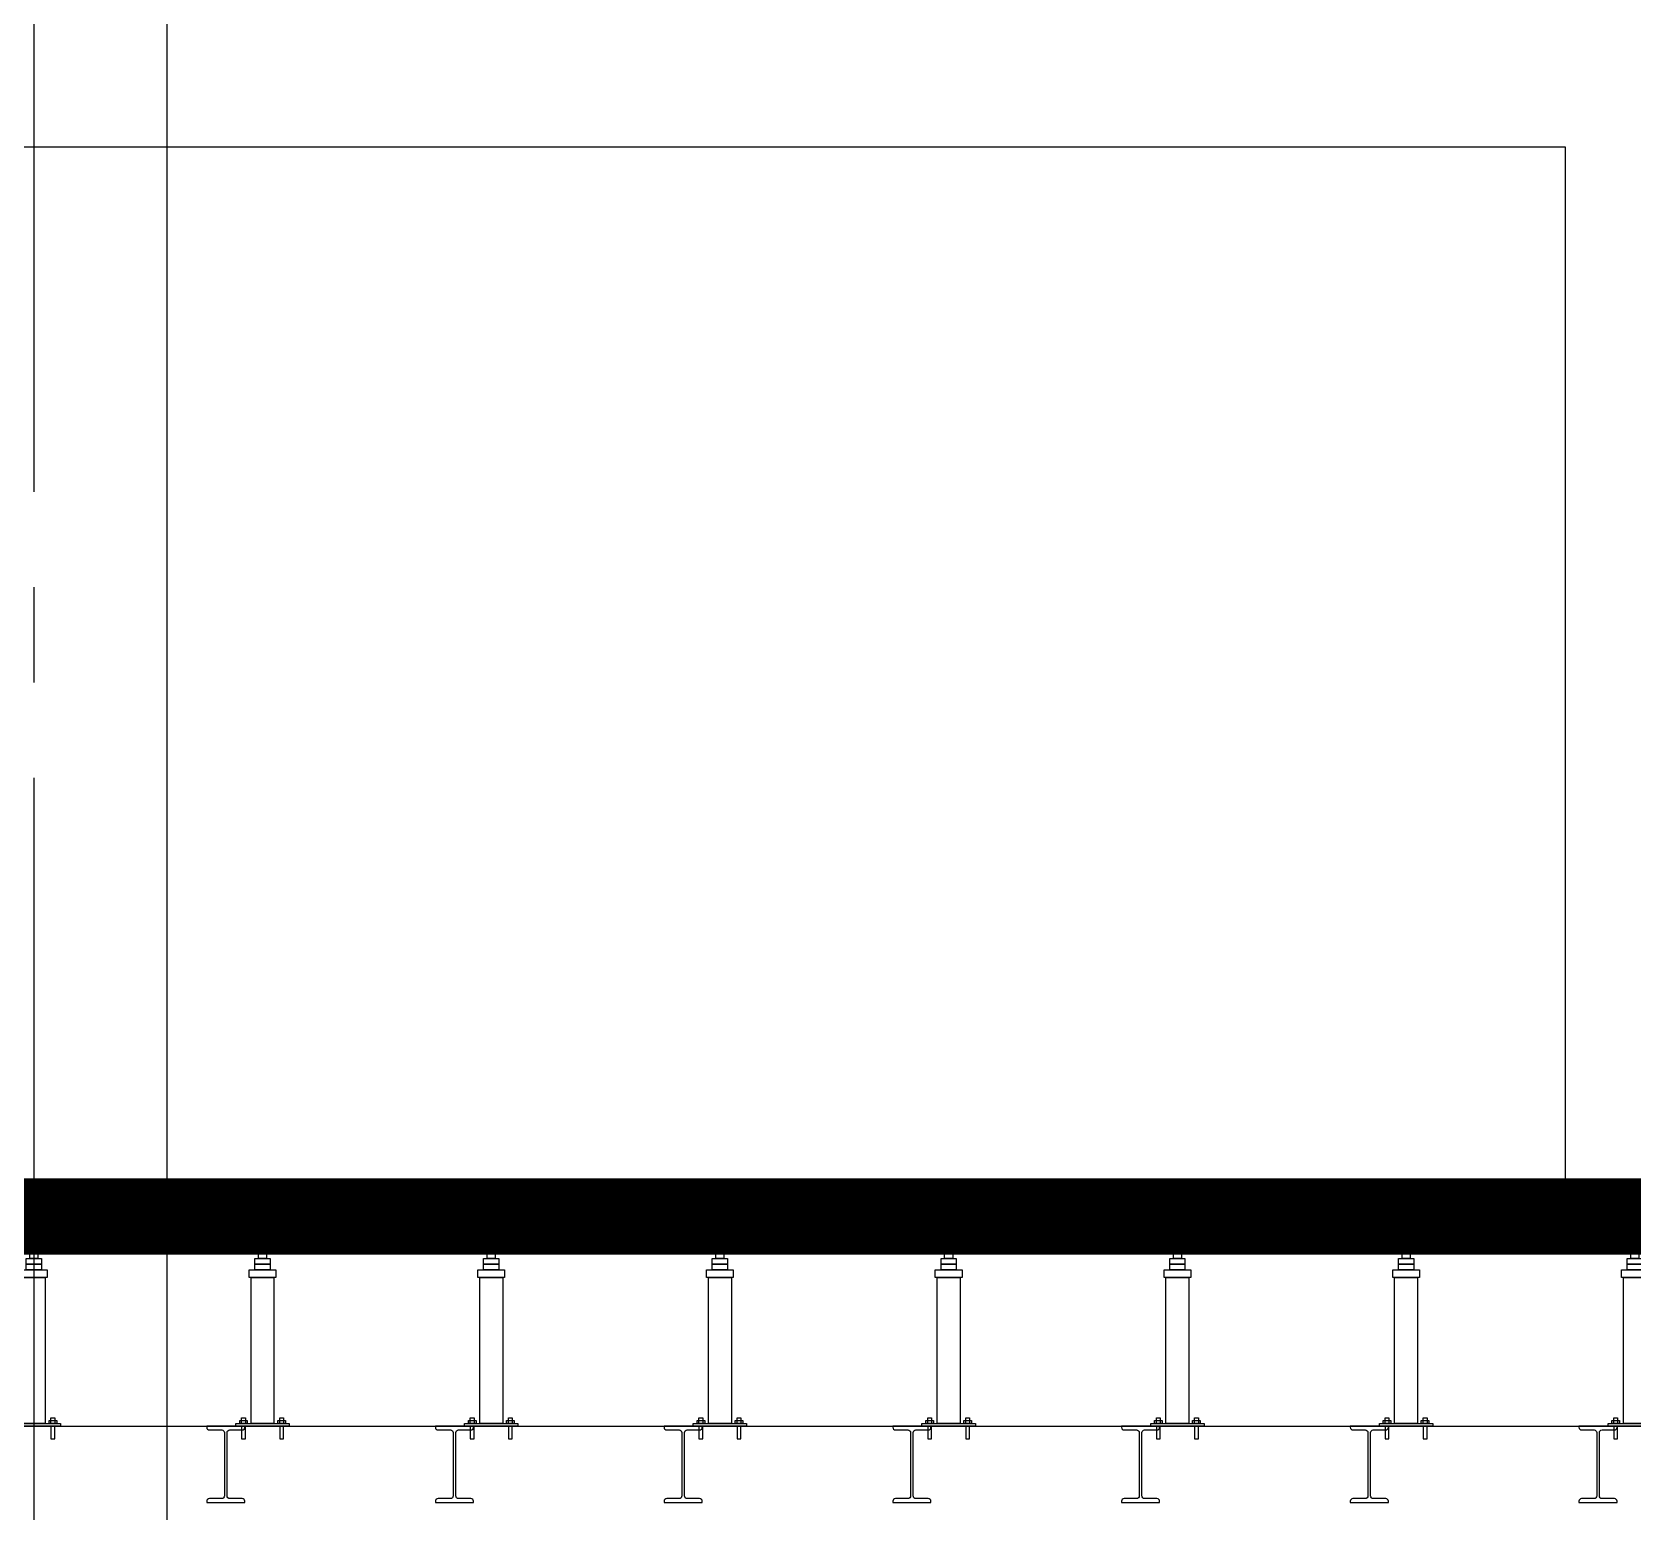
# Model space of a CAD drawing. Extents: x -3080 to 28500, y -1326 to 31609.
# Drawn here: x 15959.5 to 16379.5, y 26588.3 to 26976.4 of the extents above; entities that cross this region are included whole.
import ezdxf
from ezdxf.xclip import XClip

# ---------------------------------------------------------------- set-up
doc = ezdxf.new("R2010")
doc.units = 0
doc.header["$LTSCALE"] = 100
doc.header["$XCLIPFRAME"] = 2
doc.linetypes.add('188K-SM-07-F10-MECH-CR PIPE-Y2257103$0$X-S-FAB_SL ALL$0$COL-CEN-LIN', pattern=[3.25, 2.5, -0.25, 0.25, -0.25])
doc.linetypes.add('188K-SM-07-F10-MECH-CR PIPE-Y2257103$0$X-S-FAB_SL ALL$0$HIDDEN', pattern=[0.4, 0.3, -0.1])
for name, color, linetype in [('0-xref', 8, 'Continuous'), ('188K-SM-07-F10-MECH-CR PIPE-Y2257103$0$0-BG', 6, 'Continuous'), ('188K-SM-07-F10-MECH-CR PIPE-Y2257103$0$0-CF-BABY 位', 2, 'Continuous'), ('188K-SM-07-F10-MECH-CR PIPE-Y2257103$0$AP2C-SM-08-FNN-340-A(N)-SMP$0$18P2-SM-08-FNN-320-A(9)-20190318-JEN$0$SM-08-FNN-300-A(9)-JEN$0$15P6-SM-08-FNN-320-A(10)-UIS-TCM$0$15P6-SM-08-FNN-320-A(10)-UIS-TCM$0$15P6-SM-08-FNN-320-A(10)-UIS-TCM$0$15P6-SM-08-FNN-320-A(10)-UIS-TCM$0$15P6-SM-08-FNN-320-A(10)-UIS-TCM$0$0-IE-SECTION', 1, 'Continuous'), ('188K-SM-07-F10-MECH-CR PIPE-Y2257103$0$Raised Floor', 1, 'Continuous'), ('188K-SM-07-F10-MECH-CR PIPE-Y2257103$0$X-S-FAB_SL ALL$0$ASP_3', 3, 'Continuous'), ('188K-SM-07-F10-MECH-CR PIPE-Y2257103$0$X-S-FAB_SL ALL$0$ASP_8', 8, 'Continuous'), ('188K-SM-07-F10-MECH-CR PIPE-Y2257103$0$X-S-FAB_SL ALL$0$CCL', 15, '188K-SM-07-F10-MECH-CR PIPE-Y2257103$0$X-S-FAB_SL ALL$0$COL-CEN-LIN'), ('188K-SM-07-F10-MECH-CR PIPE-Y2257103$0$X-S-FAB_SL ALL$0$WALL-RC', 1, 'Continuous')]:
    doc.layers.add(name, color=color, linetype=linetype)

# ---------------------------------------------------------------- blocks, each defined once
blk = doc.blocks.new('188K-SM-07-F10-MECH-CR PIPE-Y2257103$0$TOOL123')
at = {"layer": '188K-SM-07-F10-MECH-CR PIPE-Y2257103$0$0-CF-BABY 位', "const_width": 20}
blk.add_lwpolyline([(14984.63, -83776.14), (20159.92, -83776.14), (20160.08, -84129.23), (14984.8, -84129.23)], close=True, dxfattribs=at)
blk = doc.blocks.new('188K-SM-07-F10-MECH-CR PIPE-Y2257103$0$X-S-FAB_SL ALL$0$A$Ceb448ab1')
at = {"layer": '188K-SM-07-F10-MECH-CR PIPE-Y2257103$0$X-S-FAB_SL ALL$0$CCL'}
blk.add_line((15960, 3600), (15960, 0), dxfattribs=at)
blk = doc.blocks.new('188K-SM-07-F10-MECH-CR PIPE-Y2257103$0$X-S-FAB_SL ALL$0$steel_100x200')
at = {"color": 6}
blk.add_lwpolyline([(0, 0), (10, 0), (10, 0.3, 0.414214), (9.3, 1), (6.05, 1, -0.414214), (5.35, 1.7), (5.35, 18.3, -0.414214), (6.05, 19), (9.3, 19, 0.414214), (10, 19.7), (10, 20), (0, 20), (0, 19.7, 0.414214), (0.7, 19), (3.95, 19, -0.414214), (4.65, 18.3), (4.65, 1.7, -0.414214), (3.95, 1), (0.7, 1, 0.414214), (0, 0.3)], format="xyb", close=True, dxfattribs=at)
blk = doc.blocks.new('*U1663')
at = {"layer": '188K-SM-07-F10-MECH-CR PIPE-Y2257103$0$X-S-FAB_SL ALL$0$WALL-RC'}
blk.add_blockref('188K-SM-07-F10-MECH-CR PIPE-Y2257103$0$X-S-FAB_SL ALL$0$steel_100x200', (-5, -10), dxfattribs=at)
blk = doc.blocks.new('*U1664')
at = {"layer": '188K-SM-07-F10-MECH-CR PIPE-Y2257103$0$X-S-FAB_SL ALL$0$WALL-RC', "color": 0, "linetype": 'ByBlock', "lineweight": -2, "transparency": 16777216}
for p in [(14160, 0), (14220, 0), (14280, 0), (14340, 0), (14400, 0), (14460, 0), (14520, 0)]:
    blk.add_blockref('*U1663', p, dxfattribs=at)
blk = doc.blocks.new('188K-SM-07-F10-MECH-CR PIPE-Y2257103$0$X-S-FAB_SL ALL')
at = {"color": 6}
blk.add_line((-2628.521, -72723.977), (19076.479, -72723.977), dxfattribs=at)
at = {"layer": '188K-SM-07-F10-MECH-CR PIPE-Y2257103$0$X-S-FAB_SL ALL$0$ASP_3', "linetype": '188K-SM-07-F10-MECH-CR PIPE-Y2257103$0$X-S-FAB_SL ALL$0$HIDDEN'}
for p, q in [((-2628.521, -72668.977), (19076.479, -72668.977)), ((-2628.521, -72674.477), (19076.479, -72674.477))]:
    blk.add_line(p, q, dxfattribs=at)
at = {"layer": '188K-SM-07-F10-MECH-CR PIPE-Y2257103$0$X-S-FAB_SL ALL$0$ASP_8'}
blk.add_line((11521.479, -72848.977), (11521.479, -71981.477), dxfattribs=at)
at = {"layer": '188K-SM-07-F10-MECH-CR PIPE-Y2257103$0$X-S-FAB_SL ALL$0$CCL'}
blk.add_blockref('188K-SM-07-F10-MECH-CR PIPE-Y2257103$0$X-S-FAB_SL ALL$0$A$Ceb448ab1', (-4473.521, -73553.977), dxfattribs=at)
at = {"layer": '188K-SM-07-F10-MECH-CR PIPE-Y2257103$0$X-S-FAB_SL ALL$0$WALL-RC'}
blk.add_blockref('*U1664', (-2623.171, -72733.977), dxfattribs=at)
blk = doc.blocks.new('188K-SM-07-F10-MECH-CR PIPE-Y2257103$0$A$Cf749f455')
at = {"layer": '188K-SM-07-F10-MECH-CR PIPE-Y2257103$0$Raised Floor'}
for points in [[(60, 45), (0, 45), (0, 40), (60, 40)], [(-4.5, 40), (4.5, 40), (4.5, 39.5), (-4.5, 39.5)], [(-4.5, 39), (4.5, 39), (4.5, 39.5), (-4.5, 39.5)], [(1.05, 39), (-1.05, 39), (-1.05, 34), (1.05, 34)], [(4.5, 37.5), (55.5, 37.5), (58, 40), (2, 40)], [(2, 34), (-2, 34), (-2, 32.5), (2, 32.5)], [(3.5, 31), (-3.5, 31), (-3.5, 29), (3.5, 29)], [(2, 32.5), (-2, 32.5), (-2, 31), (2, 31)], [(3, 29), (-3, 29), (-3, -9.3), (3, -9.3)], [(-4.5, -7.8), (-5.5, -7.8), (-5.5, -9.3), (-4.5, -9.3)], [(5.5, -7.8), (4.5, -7.8), (4.5, -9.3), (5.5, -9.3)], [(-7, -10), (7, -10), (7, -9.3), (-7, -9.3)], [(-4, -8.5), (-6, -8.5), (-6, -9.3), (-4, -9.3)], [(-4.5, -13.3), (-5.5, -13.3), (-5.5, -10), (-4.5, -10)], [(6, -8.5), (4, -8.5), (4, -9.3), (6, -9.3)], [(5.5, -13.3), (4.5, -13.3), (4.5, -10), (5.5, -10)]]:
    blk.add_lwpolyline(points, close=True, dxfattribs=at)
blk = doc.blocks.new('*U1638')
at = {"layer": '188K-SM-07-F10-MECH-CR PIPE-Y2257103$0$AP2C-SM-08-FNN-340-A(N)-SMP$0$18P2-SM-08-FNN-320-A(9)-20190318-JEN$0$SM-08-FNN-300-A(9)-JEN$0$15P6-SM-08-FNN-320-A(10)-UIS-TCM$0$15P6-SM-08-FNN-320-A(10)-UIS-TCM$0$15P6-SM-08-FNN-320-A(10)-UIS-TCM$0$15P6-SM-08-FNN-320-A(10)-UIS-TCM$0$15P6-SM-08-FNN-320-A(10)-UIS-TCM$0$0-IE-SECTION'}
blk.add_lwpolyline([(23033.43, -72388.48), (23518.14, -72388.48), (23518.14, -72668.98), (23033.43, -72668.98)], close=True, dxfattribs=at)
blk = doc.blocks.new('188K-SM-07-F10-MECH-CR PIPE-Y2257103')
blk.add_blockref('188K-SM-07-F10-MECH-CR PIPE-Y2257103$0$TOOL123', (0, 110795.018))
ref = blk.add_blockref('188K-SM-07-F10-MECH-CR PIPE-Y2257103$0$X-S-FAB_SL ALL', (4473.521, 99334.763))
XClip(ref).set_block_clipping_path([(-7553.4648570136, -75341.9369645483), (24026.2025623869, -67725.7696244382)])
at = {"xscale": -1}
for p in [(15960, 26620.786), (16020, 26620.786), (16080, 26620.786), (16140, 26620.786), (16200, 26620.786), (16260, 26620.786), (16320, 26620.786), (16380, 26620.786)]:
    blk.add_blockref('188K-SM-07-F10-MECH-CR PIPE-Y2257103$0$A$Cf749f455', p, dxfattribs=at)
at = {"layer": '188K-SM-07-F10-MECH-CR PIPE-Y2257103$0$0-BG'}
blk.add_blockref('*U1638', (-7156.402, 99334.763), dxfattribs=at)

msp = doc.modelspace()

# ---------------------------------------------------------------- block references
at = {"layer": '0-xref'}
msp.add_blockref('188K-SM-07-F10-MECH-CR PIPE-Y2257103', (0, 0), dxfattribs=at)

doc.saveas('drawing.dxf')
